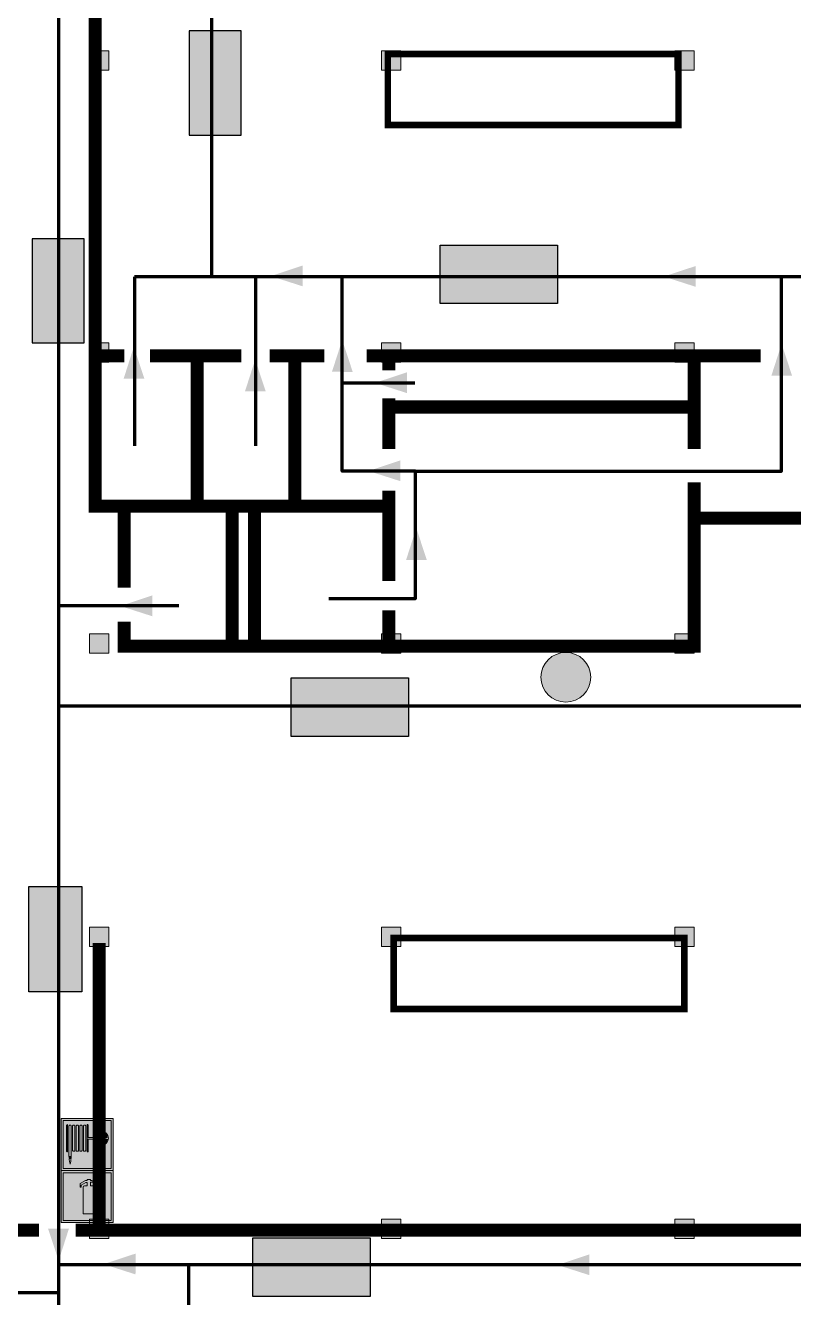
# Model space of a CAD drawing. Header units: millimetres. Extents: x 13810 to 67229, y 12374 to 21950.
# Drawn here: x 25562 to 25668.3, y 15396.3 to 15572.3 of the extents above; entities that cross this region are included whole.
import ezdxf

# ---------------------------------------------------------------- set-up
doc = ezdxf.new("R2010")
doc.units = ezdxf.units.MM
doc.layers.add('План_Штампы', color=7, linetype='Continuous')

# ---------------------------------------------------------------- blocks, each defined once
blk = doc.blocks.new('A$C32E8229D')
at = {"true_color": 0xffffff}
blk.add_hatch(color=7, dxfattribs=at).paths.add_polyline_path([(0, 0), (0, -8), (16, -8), (16, 0)])
h = blk.add_hatch(color=126)
h.paths.add_polyline_path([(0.2, -0.2), (15.8, -0.2), (15.8, -7.8), (0.2, -7.8)])
h.paths.add_polyline_path([(13.49, -2.05), (12.08, -2.05), (11.37, -2.63, 0.162397), (11.29, -2.84), (11.29, -3.63), (10.35, -3.63), (10.35, -4.05), (11.68, -4.05), (11.68, -3.48), (12.26, -4.28), (11.29, -5.1), (11.29, -6.78), (11.85, -6.78), (11.85, -5.44), (12.8, -4.64), (12.8, -5.94), (14.46, -5.94), (14.46, -5.39), (13.45, -5.39), (13.45, -3.97), (12.46, -2.59), (13.15, -2.59), (13.69, -3.34), (14.18, -3)], flags=16)
h.paths.add_polyline_path([(10.74, -1.82, 1), (11.8, -1.82, 1)], flags=16)
h.paths.add_polyline_path([(9.39, -3.59), (5.99, -3.59), (6.56, -3.03), (5.91, -3.03), (5.1, -3.83), (5.91, -4.64), (6.56, -4.64), (5.99, -4.09), (9.39, -4.09)], flags=16)
h.paths.add_polyline_path([(4.29, -1.08), (1.72, -1.08), (1.72, -6.6), (4.29, -6.6)], flags=16)
at = {"color": 126}
blk.add_lwpolyline([(16, -8), (0, -8), (0, 0), (16, 0)], close=True, dxfattribs=at)
blk = doc.blocks.new('A$C7B8C2D5B')
at = {"lineweight": 0}
h = blk.add_hatch(color=5, dxfattribs=at)
h.dxf.hatch_style = 1
h.paths.add_polyline_path([(1.397, -3.024, 1), (-2.112, -3.024, 1)])
at = {"color": 5, "lineweight": 0}
blk.add_circle((-0.358, -3.024), 1.755, dxfattribs=at)
blk = doc.blocks.new('A$C3AD82952')
at = {"true_color": 0xf5f5ff}
h = blk.add_hatch(color=7, dxfattribs=at)
h.dxf.hatch_style = 1
h.paths.add_polyline_path([(8.21, 8.73, 0.414214), (7.89, 9.05), (7.22, 9.05), (7.22, 9.92), (7.59, 9.92, 1), (7.57, 10.36), (7.22, 10.36), (7.22, 10.6), (6.43, 10.6), (6.43, 10.36), (6.01, 10.36), (4.74, 9.59), (4.74, 8.69), (4.98, 8.73), (4.98, 9.26), (6.12, 9.91), (6.43, 9.91), (6.43, 9.05), (5.76, 9.05, 0.414214), (5.44, 8.73), (5.44, 2.2), (8.21, 2.2)], flags=0)
h.paths.add_polyline_path([(12.8, 12.8), (0, 12.8), (0, 0), (12.8, 0)])
h.paths.add_polyline_path([(0.51, 12.29), (12.29, 12.29), (12.29, 0.51), (0.51, 0.51)], flags=16)
h.paths.add_polyline_path([(4.74, 9.59), (6.01, 10.36), (6.43, 10.36), (6.43, 10.6), (7.22, 10.6), (7.22, 10.36), (7.59, 10.36, -0.94586), (7.59, 9.92), (7.22, 9.92), (7.22, 9.05), (7.89, 9.05, -0.414214), (8.21, 8.73), (8.21, 2.2), (5.44, 2.2), (5.44, 8.73, -0.414214), (5.76, 9.05), (6.43, 9.05), (6.43, 9.91), (6.12, 9.91), (4.98, 9.26), (4.98, 8.73), (4.74, 8.69)], flags=0)
h = blk.add_hatch(color=242)
h.dxf.hatch_style = 1
h.paths.add_polyline_path([(12.29, 12.29), (0.51, 12.29), (0.51, 0.51), (12.29, 0.51)])
h.paths.add_polyline_path([(4.74, 8.69), (4.74, 9.59), (6.01, 10.36), (6.43, 10.36), (6.43, 10.6), (7.22, 10.6), (7.22, 10.36), (7.59, 10.36, -0.94586), (7.59, 9.92), (7.22, 9.92), (7.22, 9.05), (7.89, 9.05, -0.414214), (8.21, 8.73), (8.21, 2.2), (5.44, 2.2), (5.44, 8.73, -0.414214), (5.76, 9.05), (6.43, 9.05), (6.43, 9.91), (6.12, 9.91), (4.98, 9.26), (4.98, 8.73)], flags=16)
h = blk.add_hatch(color=7, dxfattribs=at)
h.dxf.hatch_style = 1
h.paths.add_polyline_path([(8.21, 8.73, 0.414214), (7.89, 9.05), (7.22, 9.05), (7.22, 9.92), (7.59, 9.92, 1), (7.57, 10.36), (7.22, 10.36), (7.22, 10.6), (6.43, 10.6), (6.43, 10.36), (6.01, 10.36), (4.74, 9.59), (4.74, 8.69), (4.98, 8.73), (4.98, 9.26), (6.12, 9.91), (6.43, 9.91), (6.43, 9.05), (5.76, 9.05, 0.414214), (5.44, 8.73), (5.44, 2.2), (8.21, 2.2)])
at = {"color": 242, "lineweight": 5}
for p, q in [((0, 0), (0, 12.8)), ((0, 12.8), (12.8, 12.8)), ((12.8, 0), (12.8, 12.8)), ((6.01, 10.36), (4.74, 9.59)), ((4.74, 9.59), (4.74, 8.69)), ((4.98, 9.26), (6.12, 9.91)), ((6.01, 10.36), (6.43, 10.36)), ((6.12, 9.91), (6.43, 9.91)), ((7.22, 10.6), (6.43, 10.6)), ((6.43, 10.6), (6.43, 10.36)), ((6.43, 9.91), (6.43, 9.05)), ((7.22, 10.36), (7.22, 10.6)), ((7.59, 10.36), (7.22, 10.36)), ((7.22, 9.05), (7.22, 9.92)), ((7.59, 9.92), (7.22, 9.92)), ((4.74, 8.69), (4.98, 8.73)), ((4.98, 8.73), (4.98, 9.26)), ((5.44, 2.2), (5.44, 8.73)), ((5.76, 9.05), (6.43, 9.05)), ((7.89, 9.05), (7.22, 9.05)), ((8.21, 2.2), (8.21, 8.73)), ((0, 0), (12.8, 0)), ((5.44, 2.2), (8.21, 2.2))]:
    blk.add_line(p, q, dxfattribs=at)
blk.add_lwpolyline([(0.51, 12.29), (12.29, 12.29), (12.29, 0.51), (0.51, 0.51)], close=True, dxfattribs=at)
for centre, radius, start, end in [((7.58, 10.14), 0.223, 273.1875, 86.8125), ((5.76, 8.73), 0.32, 90, 180), ((7.89, 8.73), 0.32, 0, 90)]:
    blk.add_arc(centre, radius, start, end, dxfattribs=at)
blk = doc.blocks.new('A$C37112FD5')
at = {"true_color": 0xf5f5ff}
h = blk.add_hatch(color=7, dxfattribs=at)
h.dxf.hatch_style = 1
h.paths.add_polyline_path([(12.8, -7.4), (0, -7.4), (0, -20.2), (12.8, -20.2)])
h.paths.add_polyline_path([(12.29, -7.91), (12.29, -19.69), (0.51, -19.69), (0.51, -7.91)], flags=16)
h.paths.add_polyline_path([(4.98, -9.04, -0.42597), (5.17, -9.22), (5.17, -12.25), (5.17, -15.29, -0.432244), (4.98, -15.47), (4.83, -15.47, -0.42597), (4.64, -15.29), (4.64, -12.25), (4.64, -9.22, -0.432244), (4.83, -9.04)], flags=0)
h.paths.add_polyline_path([(4.28, -9.22), (4.28, -12.25), (4.28, -15.29, -0.432244), (4.09, -15.47), (3.94, -15.47, -0.42597), (3.75, -15.29), (3.75, -12.25), (3.75, -9.22, -0.432244), (3.94, -9.04), (4.09, -9.04, -0.42597)], flags=0)
h.paths.add_polyline_path([(5.72, -9.04), (5.87, -9.04, -0.42597), (6.06, -9.22), (6.06, -12.25), (6.06, -15.29, -0.432244), (5.87, -15.47), (5.72, -15.47, -0.42597), (5.53, -15.29), (5.53, -12.25), (5.53, -9.22, -0.432244)], flags=0)
h.paths.add_polyline_path([(6.42, -8.9), (6.5, -8.9, -0.42597), (6.69, -9.08), (6.69, -12.03), (8.21, -12.03, -15.824349), (8.21, -12.47), (6.69, -12.47), (6.69, -15.42, -0.432244), (6.5, -15.6), (6.42, -15.6)], flags=0)
h.paths.add_polyline_path([(3.39, -9.22), (3.39, -12.25), (3.39, -15.29, -0.432244), (3.2, -15.47), (3.05, -15.47, -0.42597), (2.85, -15.29), (2.85, -12.25), (2.85, -9.22, -0.432244), (3.05, -9.04), (3.2, -9.04, -0.42597)], flags=0)
h.paths.add_polyline_path([(2.5, -9.22), (2.5, -16.71), (1.96, -16.71), (1.96, -9.22, -0.432244), (2.15, -9.04), (2.31, -9.04, -0.42597)], flags=0)
h.paths.add_polyline_path([(1.61, -8.9), (1.61, -15.6), (1.57, -15.6, -0.42597), (1.37, -15.42), (1.37, -12.03), (1.37, -9.09, -0.432244), (1.57, -8.9)], flags=0)
h.paths.add_polyline_path([(9.76, -10.81), (9.76, -12.03), (8.49, -12.03, -0.336371)], flags=0)
h.paths.add_polyline_path([(8.49, -12.47), (9.76, -12.47), (9.76, -13.7, -0.336371)], flags=0)
h.paths.add_polyline_path([(10.11, -10.81, -0.336371), (11.38, -12.03), (10.11, -12.03)], flags=0)
h.paths.add_polyline_path([(10.11, -12.47), (11.38, -12.47, -0.336371), (10.11, -13.7)], flags=0)
h.paths.add_polyline_path([(2.5, -16.84), (2.5, -17.05), (1.97, -17.05), (1.97, -16.84)], flags=0)
h.paths.add_polyline_path([(2.5, -17.24, -0.033778), (2.24, -18.6, -0.033778), (1.97, -17.24)], flags=0)
h = blk.add_hatch(color=242)
h.dxf.hatch_style = 1
h.paths.add_polyline_path([(12.29, -7.91), (0.51, -7.91), (0.51, -19.69), (12.29, -19.69)])
h.paths.add_polyline_path([(6.42, -15.6), (6.42, -8.9), (6.5, -8.9, -0.42597), (6.69, -9.08), (6.69, -12.03), (8.21, -12.03, -15.824349), (8.21, -12.47), (6.69, -12.47), (6.69, -15.42, -0.432244), (6.5, -15.6)], flags=16)
h.paths.add_polyline_path([(5.87, -15.47), (5.72, -15.47, -0.42597), (5.53, -15.29), (5.53, -12.25), (5.53, -9.22, -0.432244), (5.72, -9.04), (5.87, -9.04, -0.42597), (6.06, -9.22), (6.06, -12.25), (6.06, -15.29, -0.432244)], flags=16)
h.paths.add_polyline_path([(4.98, -15.47), (4.83, -15.47, -0.42597), (4.64, -15.29), (4.64, -12.25), (4.64, -9.22, -0.432244), (4.83, -9.04), (4.98, -9.04, -0.42597), (5.17, -9.22), (5.17, -12.25), (5.17, -15.29, -0.432244)], flags=16)
h.paths.add_polyline_path([(4.09, -15.47), (3.94, -15.47, -0.42597), (3.75, -15.29), (3.75, -12.25), (3.75, -9.22, -0.432244), (3.94, -9.04), (4.09, -9.04, -0.42597), (4.28, -9.22), (4.28, -12.25), (4.28, -15.29, -0.432244)], flags=16)
h.paths.add_polyline_path([(3.2, -15.47), (3.05, -15.47, -0.42597), (2.85, -15.29), (2.85, -12.25), (2.85, -9.22, -0.432244), (3.05, -9.04), (3.2, -9.04, -0.42597), (3.39, -9.22), (3.39, -12.25), (3.39, -15.29, -0.432244)], flags=16)
h.paths.add_polyline_path([(2.5, -17.05), (1.97, -17.05), (1.97, -16.84), (2.5, -16.84)], flags=16)
h.paths.add_polyline_path([(2.5, -17.24, -0.033778), (2.24, -18.6, -0.033778), (1.97, -17.24)], flags=16)
h.paths.add_polyline_path([(2.5, -16.71), (1.96, -16.71), (1.96, -9.22, -0.432244), (2.15, -9.04), (2.31, -9.04, -0.42597), (2.5, -9.22)], flags=16)
h.paths.add_polyline_path([(1.61, -15.6), (1.57, -15.6, -0.42597), (1.37, -15.42), (1.37, -12.03), (1.37, -9.09, -0.432244), (1.57, -8.9), (1.61, -8.9)], flags=16)
h.paths.add_polyline_path([(8.49, -12.47), (9.76, -12.47), (9.76, -13.7, -0.336371)], flags=0)
h.paths.add_polyline_path([(10.11, -13.7), (10.11, -12.47), (11.38, -12.47, -0.336371)], flags=0)
h.paths.add_polyline_path([(8.49, -12.03, -0.336371), (9.76, -10.81), (9.76, -12.03)], flags=0)
h.paths.add_polyline_path([(10.11, -12.03), (10.11, -10.81, -0.336371), (11.38, -12.03)], flags=0)
h = blk.add_hatch(color=7, dxfattribs=at)
h.dxf.hatch_style = 1
h.paths.add_polyline_path([(1.61, -8.9), (1.57, -8.9, 0.432244), (1.37, -9.09), (1.37, -12.03), (1.37, -15.42, 0.42597), (1.57, -15.6), (1.61, -15.6)])
h.paths.add_polyline_path([(2.5, -9.22, 0.42597), (2.31, -9.04), (2.15, -9.04, 0.432244), (1.96, -9.22), (1.96, -16.71), (2.5, -16.71)])
h.paths.add_polyline_path([(2.5, -16.84), (1.97, -16.84), (1.97, -17.05), (2.5, -17.05)])
h.paths.add_polyline_path([(2.5, -17.24), (1.97, -17.24, 0.033778), (2.24, -18.6, 0.033778)])
h.paths.add_polyline_path([(3.39, -12.25), (3.39, -9.22, 0.42597), (3.2, -9.04), (3.05, -9.04, 0.432244), (2.85, -9.22), (2.85, -12.25), (2.85, -15.29, 0.42597), (3.05, -15.47), (3.2, -15.47, 0.432244), (3.39, -15.29)])
h.paths.add_polyline_path([(4.28, -12.25), (4.28, -9.22, 0.42597), (4.09, -9.04), (3.94, -9.04, 0.432244), (3.75, -9.22), (3.75, -12.25), (3.75, -15.29, 0.42597), (3.94, -15.47), (4.09, -15.47, 0.432244), (4.28, -15.29)])
h.paths.add_polyline_path([(5.17, -12.25), (5.17, -9.22, 0.42597), (4.98, -9.04), (4.83, -9.04, 0.432244), (4.64, -9.22), (4.64, -12.25), (4.64, -15.29, 0.42597), (4.83, -15.47), (4.98, -15.47, 0.432244), (5.17, -15.29)])
h.paths.add_polyline_path([(6.06, -12.25), (6.06, -9.22, 0.42597), (5.87, -9.04), (5.72, -9.04, 0.432244), (5.53, -9.22), (5.53, -12.25), (5.53, -15.29, 0.42597), (5.72, -15.47), (5.87, -15.47, 0.432244), (6.06, -15.29)])
h.paths.add_polyline_path([(6.69, -12.47), (8.21, -12.47, 15.824349), (8.21, -12.03), (6.69, -12.03), (6.69, -9.08, 0.42597), (6.5, -8.9), (6.42, -8.9), (6.42, -15.6), (6.5, -15.6, 0.432244), (6.69, -15.42)])
h.paths.add_polyline_path([(8.49, -12.47), (9.76, -12.47), (9.76, -13.7, -0.336371)], flags=16)
h.paths.add_polyline_path([(8.49, -12.03, -0.336371), (9.76, -10.81), (9.76, -12.03)], flags=16)
h.paths.add_polyline_path([(10.11, -12.47), (11.38, -12.47, -0.336371), (10.11, -13.7)], flags=16)
h.paths.add_polyline_path([(10.11, -12.03), (10.11, -10.81, -0.336371), (11.38, -12.03)], flags=16)
h = blk.add_hatch(color=242)
h.dxf.hatch_style = 1
h.paths.add_polyline_path([(9.76, -10.81, 0.336371), (8.49, -12.03), (9.76, -12.03)])
h.paths.add_polyline_path([(10.11, -10.81), (10.11, -12.03), (11.38, -12.03, 0.336371)])
h.paths.add_polyline_path([(11.38, -12.47), (10.11, -12.47), (10.11, -13.7, 0.336371)])
h.paths.add_polyline_path([(9.76, -12.47), (8.49, -12.47, 0.336371), (9.76, -13.7)])
at = {"color": 242, "lineweight": 5}
for p, q in [((0, -20.2), (0, -7.4)), ((0, -7.4), (12.8, -7.4)), ((1.37, -12.03), (1.37, -9.08)), ((1.57, -8.9), (1.61, -8.9)), ((1.61, -8.9), (1.61, -15.6)), ((1.96, -16.71), (1.96, -9.22)), ((2.15, -9.04), (2.31, -9.04)), ((2.5, -16.71), (2.5, -9.22)), ((2.85, -12.25), (2.85, -9.22)), ((3.05, -9.04), (3.2, -9.04)), ((3.39, -12.25), (3.39, -9.22)), ((3.75, -12.25), (3.75, -9.22)), ((3.94, -9.04), (4.09, -9.04)), ((4.28, -12.25), (4.28, -9.22)), ((4.64, -12.25), (4.64, -9.22)), ((4.83, -9.04), (4.98, -9.04)), ((5.17, -12.25), (5.17, -9.22)), ((5.53, -12.25), (5.53, -9.22)), ((5.72, -9.04), (5.87, -9.04)), ((6.06, -12.25), (6.06, -9.22)), ((6.42, -8.9), (6.42, -15.6)), ((6.5, -8.9), (6.42, -8.9)), ((6.69, -12.03), (6.69, -9.08)), ((12.8, -20.2), (12.8, -7.4)), ((1.37, -12.03), (1.37, -15.42)), ((2.85, -12.25), (2.85, -15.29)), ((3.39, -12.25), (3.39, -15.29)), ((3.75, -12.25), (3.75, -15.29)), ((4.28, -12.25), (4.28, -15.29)), ((4.64, -12.25), (4.64, -15.29)), ((5.17, -12.25), (5.17, -15.29)), ((5.53, -12.25), (5.53, -15.29)), ((6.06, -12.25), (6.06, -15.29)), ((8.21, -12.03), (6.69, -12.03)), ((8.21, -12.47), (6.69, -12.47)), ((6.69, -12.47), (6.69, -15.42)), ((9.76, -12.03), (8.49, -12.03)), ((9.76, -12.47), (8.49, -12.47)), ((9.76, -10.81), (9.76, -12.03)), ((9.76, -12.47), (9.76, -13.7)), ((10.11, -10.81), (10.11, -12.03)), ((11.38, -12.03), (10.11, -12.03)), ((11.38, -12.47), (10.11, -12.47)), ((10.11, -12.47), (10.11, -13.7)), ((1.57, -15.6), (1.61, -15.6)), ((3.05, -15.47), (3.2, -15.47)), ((3.94, -15.47), (4.09, -15.47)), ((4.83, -15.47), (4.98, -15.47)), ((5.72, -15.47), (5.87, -15.47)), ((6.42, -15.6), (6.5, -15.6)), ((1.96, -16.71), (2.5, -16.71)), ((1.97, -16.84), (2.5, -16.84)), ((1.97, -17.05), (1.97, -16.84)), ((2.5, -17.05), (1.97, -17.05)), ((1.97, -17.24), (2.5, -17.24)), ((2.5, -16.84), (2.5, -17.05)), ((0, -20.2), (12.8, -20.2))]:
    blk.add_line(p, q, dxfattribs=at)
blk.add_lwpolyline([(0.51, -7.91), (12.29, -7.91), (12.29, -19.69), (0.51, -19.69)], close=True, dxfattribs=at)
for centre, radius, start, end in [((1.56, -9.09), 0.182, 87.1027, 180.6071), ((2.15, -9.22), 0.182, 87.1027, 180.6071), ((2.32, -9.22), 0.182, 359.3929, 92.8973), ((3.04, -9.22), 0.182, 87.1027, 180.6071), ((3.21, -9.22), 0.182, 359.3929, 92.8973), ((3.93, -9.22), 0.182, 87.1027, 180.6071), ((4.1, -9.22), 0.182, 359.3929, 92.8973), ((4.82, -9.22), 0.182, 87.1027, 180.6071), ((4.99, -9.22), 0.182, 359.3929, 92.8973), ((5.71, -9.22), 0.182, 87.1027, 180.6071), ((5.88, -9.22), 0.182, 359.3929, 92.8973), ((6.51, -9.09), 0.182, 359.3929, 92.8973), ((9.93, -12.25), 1.74, 187.2319, 172.7681), ((9.93, -12.25), 1.46, 96.9927, 171.3585), ((9.93, -12.25), 1.46, 188.6415, 263.0073), ((9.93, -12.25), 1.46, 8.6415, 83.0073), ((9.93, -12.25), 1.46, 276.9927, 351.3585), ((1.56, -15.42), 0.182, 179.3929, 272.8973), ((3.04, -15.29), 0.182, 179.3929, 272.8973), ((3.21, -15.29), 0.182, 267.1027, 0.6071), ((3.93, -15.29), 0.182, 179.3929, 272.8973), ((4.1, -15.29), 0.182, 267.1027, 0.6071), ((4.82, -15.29), 0.182, 179.3929, 272.8973), ((4.99, -15.29), 0.182, 267.1027, 0.6071), ((5.71, -15.29), 0.182, 179.3929, 272.8973), ((5.88, -15.29), 0.182, 267.1027, 0.6071), ((6.51, -15.42), 0.182, 267.1027, 0.6071), ((12.17, -15.98), 10.27, 187.041, 194.7793), ((-7.7, -15.98), 10.27, 345.2207, 352.959)]:
    blk.add_arc(centre, radius, start, end, dxfattribs=at)

msp = doc.modelspace()

# ---------------------------------------------------------------- hatches: boundary and pattern name
at = {"lineweight": 0}
h = msp.add_hatch(color=256, dxfattribs=at)
h.dxf.hatch_style = 1
h.paths.add_polyline_path([(25570.89, 15568.75), (25570.89, 15566.08), (25573.55, 15566.08), (25573.55, 15568.75)])
h = msp.add_hatch(color=256, dxfattribs=at)
h.dxf.hatch_style = 1
h.paths.add_polyline_path([(25611.27, 15568.75), (25611.27, 15566.08), (25613.93, 15566.08), (25613.93, 15568.75)])
h = msp.add_hatch(color=256, dxfattribs=at)
h.dxf.hatch_style = 1
h.paths.add_polyline_path([(25651.86, 15568.75), (25651.86, 15566.08), (25654.53, 15566.08), (25654.53, 15568.75)])
h = msp.add_hatch(color=256, dxfattribs=at)
h.dxf.hatch_style = 1
h.paths.add_polyline_path([(25570.89, 15528.38), (25570.89, 15525.71), (25573.55, 15525.71), (25573.55, 15528.38)])
h = msp.add_hatch(color=256, dxfattribs=at)
h.dxf.hatch_style = 1
h.paths.add_polyline_path([(25611.27, 15528.38), (25611.27, 15525.71), (25613.93, 15525.71), (25613.93, 15528.38)])
h = msp.add_hatch(color=256, dxfattribs=at)
h.dxf.hatch_style = 1
h.paths.add_polyline_path([(25651.86, 15528.38), (25651.86, 15525.71), (25654.53, 15525.71), (25654.53, 15528.38)])
h = msp.add_hatch(color=256, dxfattribs=at)
h.dxf.hatch_style = 1
h.paths.add_polyline_path([(25570.89, 15488.1), (25570.89, 15485.43), (25573.55, 15485.43), (25573.55, 15488.1)])
h = msp.add_hatch(color=256, dxfattribs=at)
h.dxf.hatch_style = 1
h.paths.add_polyline_path([(25611.27, 15488.1), (25611.27, 15485.43), (25613.93, 15485.43), (25613.93, 15488.1)])
h = msp.add_hatch(color=256, dxfattribs=at)
h.dxf.hatch_style = 1
h.paths.add_polyline_path([(25651.86, 15488.1), (25651.86, 15485.43), (25654.53, 15485.43), (25654.53, 15488.1)])
h = msp.add_hatch(color=256, dxfattribs=at)
h.dxf.hatch_style = 1
h.paths.add_polyline_path([(25570.89, 15447.55), (25570.89, 15444.88), (25573.55, 15444.88), (25573.55, 15447.55)])
h = msp.add_hatch(color=256, dxfattribs=at)
h.dxf.hatch_style = 1
h.paths.add_polyline_path([(25611.27, 15447.55), (25611.27, 15444.88), (25613.93, 15444.88), (25613.93, 15447.55)])
h = msp.add_hatch(color=256, dxfattribs=at)
h.dxf.hatch_style = 1
h.paths.add_polyline_path([(25651.86, 15447.55), (25651.86, 15444.88), (25654.53, 15444.88), (25654.53, 15447.55)])
h = msp.add_hatch(color=256, dxfattribs=at)
h.dxf.hatch_style = 1
h.paths.add_polyline_path([(25570.89, 15407.13), (25570.89, 15404.46), (25573.55, 15404.46), (25573.55, 15407.13)])
h = msp.add_hatch(color=256, dxfattribs=at)
h.dxf.hatch_style = 1
h.paths.add_polyline_path([(25611.27, 15407.13), (25611.27, 15404.46), (25613.93, 15404.46), (25613.93, 15407.13)])
h = msp.add_hatch(color=256, dxfattribs=at)
h.dxf.hatch_style = 1
h.paths.add_polyline_path([(25651.86, 15407.13), (25651.86, 15404.46), (25654.53, 15404.46), (25654.53, 15407.13)])

# ---------------------------------------------------------------- linework, layer by layer
at = {"color": 126, "lineweight": 100, "true_color": 0x008754}
for points in [[(25566.63, 15400.88), (25566.63, 15595.41), (25587.76, 15595.41), (25587.73, 15640.53)], [(25587.76, 15595.41), (25587.76, 15537.49), (25577.11, 15537.49)], [(25577.11, 15537.49), (25577.11, 15514.15)], [(25726.17, 15515.29), (25726.17, 15537.49), (25587.76, 15537.49), (25587.76, 15537.49)], [(25593.85, 15537.49), (25593.85, 15514.15)], [(25603.97, 15493), (25615.97, 15493), (25615.97, 15510.63), (25605.84, 15510.63), (25605.84, 15537.49)], [(25615.97, 15510.63), (25666.6, 15510.63), (25666.6, 15537.49)], [(25605.84, 15522.86), (25615.86, 15522.86)], [(25583.25, 15492), (25566.63, 15492)], [(25686.71, 15478.1), (25566.63, 15478.1)], [(25549.3, 15379.59), (25536.3, 15379.59), (25536.3, 15369.95), (25566.63, 15369.95), (25566.63, 15400.88)], [(25566.63, 15400.88), (25760.41, 15400.88)], [(25584.56, 15400.88), (25584.56, 15385.27), (25608.31, 15385.27)], [(25566.63, 15396.94), (25542.62, 15396.94)]]:
    msp.add_lwpolyline(points, dxfattribs=at)
at = {"lineweight": 100, "const_width": 1.8}
for points in [[(25571.66, 15590.81), (25571.66, 15505.77), (25579.49, 15505.77)], [(25571.66, 15526.59), (25575.69, 15526.59)], [(25591.89, 15526.59), (25579.24, 15526.59)], [(25585.76, 15526.59), (25585.76, 15505.77)], [(25603.38, 15526.59), (25595.81, 15526.59)], [(25599.28, 15505.77), (25599.28, 15526.59)], [(25663.73, 15526.59), (25609.24, 15526.59)], [(25612.29, 15526.59), (25612.29, 15524.58)], [(25654.53, 15513.68), (25654.53, 15526.59)], [(25612.29, 15513.68), (25612.29, 15520.68)], [(25654.53, 15519.5), (25612.29, 15519.5)], [(25654.53, 15486.41), (25654.53, 15509.09)], [(25593.72, 15505.77), (25612.29, 15505.77), (25612.29, 15507.92), (25612.29, 15495.43)], [(25575.69, 15494.5), (25575.69, 15505.77), (25590.6, 15505.77), (25590.6, 15486.41), (25593.72, 15486.41), (25593.72, 15505.77), (25571.81, 15505.77)], [(25654.53, 15504.11), (25683.8, 15504.11)], [(25612.29, 15486.41), (25612.29, 15491.36)], [(25655.43, 15486.41), (25575.69, 15486.41), (25575.69, 15489.78)]]:
    msp.add_lwpolyline(points, dxfattribs=at)
at = {"lineweight": 0}
for points in [[(25570.89, 15566.08), (25570.89, 15568.75), (25573.55, 15568.75), (25573.55, 15566.08)], [(25611.27, 15566.08), (25611.27, 15568.75), (25613.93, 15568.75), (25613.93, 15566.08)], [(25651.86, 15566.08), (25651.86, 15568.75), (25654.53, 15568.75), (25654.53, 15566.08)], [(25570.89, 15525.71), (25570.89, 15528.38), (25573.55, 15528.38), (25573.55, 15525.71)], [(25611.27, 15525.71), (25611.27, 15528.38), (25613.93, 15528.38), (25613.93, 15525.71)], [(25651.86, 15525.71), (25651.86, 15528.38), (25654.53, 15528.38), (25654.53, 15525.71)], [(25570.89, 15485.43), (25570.89, 15488.1), (25573.55, 15488.1), (25573.55, 15485.43)], [(25611.27, 15485.43), (25611.27, 15488.1), (25613.93, 15488.1), (25613.93, 15485.43)], [(25651.86, 15485.43), (25651.86, 15488.1), (25654.53, 15488.1), (25654.53, 15485.43)], [(25570.89, 15444.88), (25570.89, 15447.55), (25573.55, 15447.55), (25573.55, 15444.88)], [(25611.27, 15444.88), (25611.27, 15447.55), (25613.93, 15447.55), (25613.93, 15444.88)], [(25651.86, 15444.88), (25651.86, 15447.55), (25654.53, 15447.55), (25654.53, 15444.88)], [(25570.89, 15404.46), (25570.89, 15407.13), (25573.55, 15407.13), (25573.55, 15404.46)], [(25611.27, 15404.46), (25611.27, 15407.13), (25613.93, 15407.13), (25613.93, 15404.46)], [(25651.86, 15404.46), (25651.86, 15407.13), (25654.53, 15407.13), (25654.53, 15404.46)]]:
    msp.add_lwpolyline(points, close=True, dxfattribs=at)
at = {"lineweight": 0, "const_width": 0.9}
for points in [[(25612.15, 15568.34), (25612.15, 15558.51), (25652.35, 15558.51), (25652.35, 15568.34)], [(25612.95, 15446.04), (25612.95, 15436.21), (25653.15, 15436.21), (25653.15, 15446.04)]]:
    msp.add_lwpolyline(points, close=True, dxfattribs=at)
at = {"lineweight": 100, "const_width": 1.8, "elevation": 1.8}
for points in [[(25572.23, 15405.61), (25572.23, 15445.36)], [(25559.38, 15399.9), (25559.38, 15405.61), (25563.89, 15405.61)], [(25568.97, 15405.61), (25683.69, 15405.61)]]:
    msp.add_lwpolyline(points, dxfattribs=at)
at = {"layer": 'План_Штампы', "color": 126, "true_color": 0x008754}
for points in [[(25600.37, 15539.07), (25600.36, 15536.2), (25595.95, 15537.61)], [(25654.72, 15539), (25654.71, 15536.13), (25650.3, 15537.55)], [(25578.48, 15523.4), (25575.61, 15523.41), (25577.02, 15527.82)], [(25607.29, 15524.36), (25604.42, 15524.37), (25605.84, 15528.77)], [(25668.06, 15523.82), (25665.19, 15523.82), (25666.61, 15528.23)], [(25595.26, 15521.65), (25592.39, 15521.66), (25593.81, 15526.06)], [(25614.79, 15524.3), (25614.79, 15521.42), (25610.38, 15522.84)], [(25613.88, 15512.11), (25613.88, 15509.24), (25609.47, 15510.65)], [(25617.54, 15498.33), (25614.67, 15498.33), (25616.09, 15502.74)], [(25579.57, 15493.43), (25579.57, 15490.55), (25575.16, 15491.97)], [(25565.17, 15405.81), (25568.04, 15405.81), (25566.62, 15401.4)], [(25577.26, 15402.38), (25577.25, 15399.5), (25572.84, 15400.92)], [(25640.02, 15402.27), (25640.02, 15399.4), (25635.61, 15400.81)]]:
    msp.add_solid(points, dxfattribs=at)

# ---------------------------------------------------------------- block references
for name, p, xscale, yscale, zscale, rotation in [('A$C32E8229D', (25584.65, 15571.52), -0.9, 0.9, 0.9, 90), ('A$C32E8229D', (25562.97, 15542.78), -0.9, 0.9, 0.9, 90), ('A$C7B8C2D5B', (25630.84, 15482.81), 1.959677417948842, 1.959677417948842, 1.959677417948842, 89.99999999999999)]:
    msp.add_blockref(name, p, dxfattribs=dict(xscale=xscale, yscale=yscale, zscale=zscale, rotation=rotation))
for name, p, xscale, yscale, zscale in [('A$C37112FD5', (25566.95, 15425.23), 0.5624985604081303, 0.5624985604081303, 0.5624985604081303), ('A$C3AD82952', (25566.95, 15406.66), 0.5625, 0.5625, 0.5625)]:
    msp.add_blockref(name, p, dxfattribs=dict(xscale=xscale, yscale=yscale, zscale=zscale))
for p, xscale, yscale, zscale, rotation in [((25619.4, 15541.91), 1.012510887696, 1.012510887696, 1.012510887696, 359.9978653237144), ((25598.79, 15482.02), 1.012510887696, 1.012510887696, 1.012510887696, 359.9978653237144), ((25562.52, 15438.57), 0.9112597989264004, 0.9112597989264004, 0.9112597989264004, 89.99786532371438), ((25593.5, 15404.54), 1.012510887696, 1.012510887696, 1.012510887696, 359.9978653237144)]:
    msp.add_blockref('A$C32E8229D', p, dxfattribs=dict(at, xscale=xscale, yscale=yscale, zscale=zscale, rotation=rotation))

doc.saveas('drawing.dxf')
